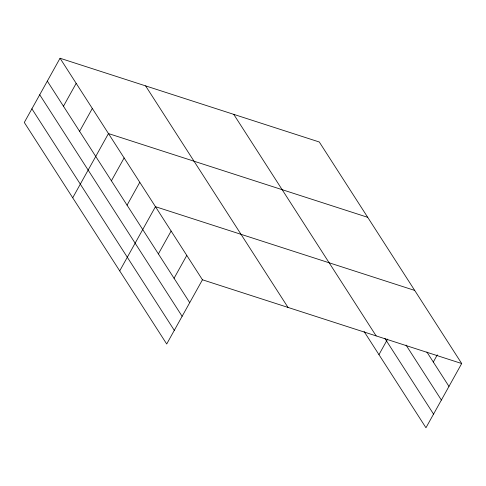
<?xml version="1.0" encoding="UTF-8"?>
<svg xmlns="http://www.w3.org/2000/svg" width="486" height="486" viewBox="0 0 486 486"><rect width="100%" height="100%" fill="white"/><g stroke="black" fill="none" stroke-linecap="round" stroke-linejoin="round"><path stroke-width="0.73" d="M60.045 58.241L24.3 122.466L166.704 344.003L202.449 279.784L60.045 58.241L319.296 141.997L461.7 363.534L425.955 427.759L364.099 331.531M63.459 106.215L76.187 83.349M79.595 131.323L92.322 108.457M72.718 197.79L108.463 133.565L367.714 217.321M111.397 180.804L124.124 157.938M127.065 205.171L139.792 182.305M119.708 270.896L155.453 206.678L414.71 290.428M158.393 253.911L171.121 231.044M174.055 278.284L186.782 255.411M378.959 354.646L387.621 339.082M433.305 362.034L437.309 354.847M202.449 279.784L461.7 363.534M426.884 352.034L448.973 386.4M406.029 345.06L441.379 400.051M384.948 338.499L433.548 414.108M233.742 114.356L376.146 335.899M145.6 85.882L288.004 307.419M47.318 81.113L189.722 302.65M39.724 94.758L182.122 316.295M31.894 108.815L174.298 330.358"/></g></svg>
